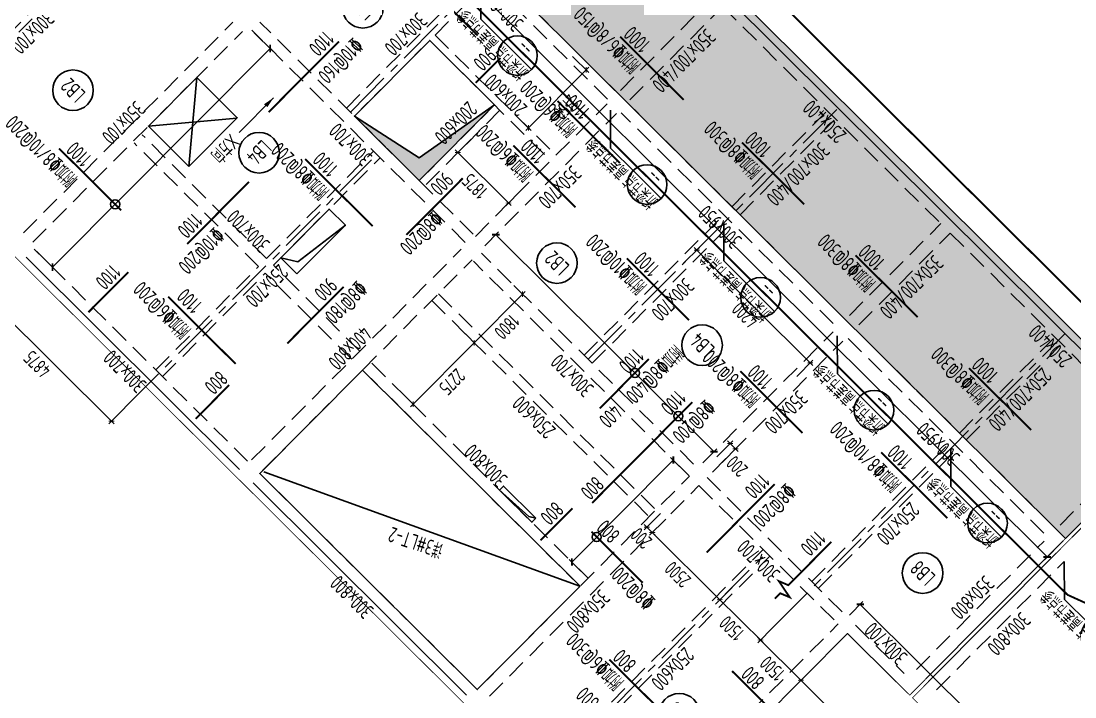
# Model space of a CAD drawing. Extents: x 517450926 to 520131079, y 3499134486 to 3500888201.
# Drawn here: x 518653991 to 518681649, y 3500120535 to 3500138274 of the extents above; entities that cross this region are included whole.
import ezdxf
from ezdxf.enums import TextEntityAlignment as Align

# ---------------------------------------------------------------- set-up
doc = ezdxf.new("R2010")
doc.units = 0
doc.header["$LTSCALE"] = 1000
doc.header["$MEASUREMENT"] = 0
doc.linetypes.add('CENTER', pattern=[2, 1.25, -0.25, 0.25, -0.25])
doc.linetypes.add('DASHED', pattern=[0.75, 0.5, -0.25])
doc.layers.get('0').update_dxf_attribs({"linetype": 'CONTINUOUS'})
doc.layers.get('Defpoints').update_dxf_attribs({"color": 2, "linetype": 'CONTINUOUS'})
for name, color, linetype in [('S_AXIS', 8, 'CENTER'), ('S_AXIS_DIMS', 3, 'CONTINUOUS'), ('S_BEAM', 4, 'DASHED'), ('S_BEAM_SECD_TEXT_HORZ', 9, 'CONTINUOUS'), ('S_BEAM_TEXT_HORZ', 7, 'CONTINUOUS'), ('S_BEAM_TEXT_VERT', 41, 'CONTINUOUS'), ('S_FLOR_TEXT', 51, 'CONTINUOUS'), ('S_HOLE', 201, 'CONTINUOUS'), ('S_HOLE_HACH', 253, 'CONTINUOUS'), ('S_INDX', 11, 'CONTINUOUS'), ('S_PLAN_HACH', 254, 'CONTINUOUS'), ('S_PLAN_REIN', 1, 'CONTINUOUS'), ('S_PLAN_THIK', 6, 'CONTINUOUS'), ('S_STAR', 243, 'CONTINUOUS')]:
    doc.layers.add(name, color=color, linetype=linetype)
doc.styles.add('TH-STYLE1', font='Tssdeng.shx', dxfattribs={"width": 0.7, "bigfont": 'Tssdchn.shx'})
doc.styles.add('TH-STYLE3', font='tssdeng.shx', dxfattribs={"width": 0.7, "bigfont": 'tssdchn.shx'})
doc.styles.add('样式 1', font='Tssdeng.shx', dxfattribs={"width": 0.7, "bigfont": 'Tssdchn.shx'})
doc.dimstyles.new('TSSD_100_100', dxfattribs={"dimtxt": 375, "dimasz": 100, "dimexe": 100, "dimexo": 0, "dimgap": 125, "dimtad": 1, "dimdec": 1, "dimdsep": 46, "dimtxsty": 'TH-STYLE3', "dimblk": 'ARCHTICK', "dimcen": -100, "dimdle": 100, "dimclrt": 7, "dimadec": 0, "dimazin": 0, "dimtfac": 1, "dimtdec": 1, "dimtix": 1, "dimtmove": 2, "dimatfit": 3, "dimldrblk": 'ARCHTICK', "dimfxl": 500, "dimfxlon": 1, "dimtolj": 1, "dimtzin": 0, "dimarcsym": 0})
doc.dimstyles.new('TSSD_100_100$0', dxfattribs={"dimtxt": 300, "dimasz": 100, "dimexe": 100, "dimexo": 250, "dimgap": 100, "dimtad": 1, "dimdec": 0, "dimzin": 0, "dimdsep": 46, "dimtxsty": 'TH-STYLE3', "dimblk": '_tsdbk', "dimcen": 0, "dimdle": 100, "dimclrt": 7, "dimadec": 1, "dimazin": 0, "dimtfac": 1, "dimtdec": 0, "dimtix": 1, "dimtmove": 2, "dimatfit": 3, "dimldrblk": '_tsdbk', "dimfxl": 1, "dimtolj": 1, "dimtzin": 0, "dimarcsym": 0})

# ---------------------------------------------------------------- blocks, each defined once
blk = doc.blocks.new('_ArchTick')
at = {"color": 0, "const_width": 0.25}
blk.add_lwpolyline([(-0.53, -0.53), (0.53, 0.53)], dxfattribs=at)
blk = doc.blocks.new('*D87')
at = {"layer": 'Defpoints', "color": 0, "linetype": 'ByBlock', "transparency": 16777216}
for p in [(518674960, 3500121476), (518674458, 3500120971), (518676874, 3500119572)]:
    blk.add_point(p, dxfattribs=at)
at = {"layer": 'S_AXIS_DIMS', "color": 0, "linetype": 'ByBlock', "lineweight": -2, "transparency": 16777216}
for p, q in [((518674811, 3500121326), (518674387, 3500120900)), ((518676443, 3500118997), (518674387, 3500121042)), ((518676725, 3500119422), (518676302, 3500118997))]:
    blk.add_line(p, q, dxfattribs=at)
at = {"layer": 'S_AXIS_DIMS', "color": 0, "linetype": 'ByBlock', "lineweight": -2, "transparency": 16777216, "xscale": 100, "yscale": 100, "zscale": 100}
for p, rotation in [((518674458, 3500120971), 135.1572922653654), ((518676372, 3500119067), 315.1572922653655)]:
    blk.add_blockref('_ArchTick', p, dxfattribs=dict(at, rotation=rotation))
at = {"layer": 'S_AXIS_DIMS', "color": 7, "linetype": 'ByBlock', "transparency": 16777216, "insert": (518675195, 3500119798), "char_height": 375, "attachment_point": 5, "rotation": 135.1573, "style": 'TH-STYLE3'}
blk.add_mtext('\\A1;2700', dxfattribs=at)
blk = doc.blocks.new('*D93')
at = {"layer": 'Defpoints', "color": 0, "linetype": 'ByBlock', "transparency": 16777216}
for p in [(518672842, 3500123601), (518672331, 3500123087), (518673906, 3500122543)]:
    blk.add_point(p, dxfattribs=at)
at = {"layer": 'S_AXIS_DIMS', "color": 0, "linetype": 'ByBlock', "lineweight": -2, "transparency": 16777216}
for p, q in [((518672683, 3500123441), (518672260, 3500123016)), ((518673465, 3500121959), (518672260, 3500123157)), ((518673747, 3500122384), (518673324, 3500121958))]:
    blk.add_line(p, q, dxfattribs=at)
at = {"layer": 'S_AXIS_DIMS', "color": 0, "linetype": 'ByBlock', "lineweight": -2, "transparency": 16777216, "xscale": 100, "yscale": 100, "zscale": 100}
for p, rotation in [((518672331, 3500123087), 135.1572922653654), ((518673394, 3500122029), 315.1572922653655)]:
    blk.add_blockref('_ArchTick', p, dxfattribs=dict(at, rotation=rotation))
at = {"layer": 'S_AXIS_DIMS', "color": 7, "linetype": 'ByBlock', "transparency": 16777216, "insert": (518672642, 3500122336), "char_height": 375, "attachment_point": 5, "rotation": 135.1573, "style": 'TH-STYLE3'}
blk.add_mtext('\\A1;1500', dxfattribs=at)
blk = doc.blocks.new('*D94')
at = {"layer": 'Defpoints', "color": 0, "linetype": 'ByBlock', "transparency": 16777216}
for p in [(518671070, 3500125364), (518670558, 3500124850), (518672842, 3500123601)]:
    blk.add_point(p, dxfattribs=at)
at = {"layer": 'S_AXIS_DIMS', "color": 0, "linetype": 'ByBlock', "lineweight": -2, "transparency": 16777216}
for p, q in [((518670911, 3500125204), (518670488, 3500124779)), ((518672402, 3500123016), (518670487, 3500124920)), ((518672683, 3500123441), (518672260, 3500123016))]:
    blk.add_line(p, q, dxfattribs=at)
at = {"layer": 'S_AXIS_DIMS', "color": 0, "linetype": 'ByBlock', "lineweight": -2, "transparency": 16777216, "xscale": 100, "yscale": 100, "zscale": 100}
for p, rotation in [((518670558, 3500124850), 135.1572922653654), ((518672331, 3500123087), 315.1572922653655)]:
    blk.add_blockref('_ArchTick', p, dxfattribs=dict(at, rotation=rotation))
at = {"layer": 'S_AXIS_DIMS', "color": 7, "linetype": 'ByBlock', "transparency": 16777216, "insert": (518671224, 3500123747), "char_height": 375, "attachment_point": 5, "rotation": 135.1573, "style": 'TH-STYLE3'}
blk.add_mtext('\\A1;2500', dxfattribs=at)
blk = doc.blocks.new('*D95')
at = {"layer": 'Defpoints', "color": 0, "linetype": 'ByBlock', "transparency": 16777216}
for p in [(518671724, 3500132262), (518671281, 3500131816), (518674259, 3500128854)]:
    blk.add_point(p, dxfattribs=at)
at = {"layer": 'S_AXIS_DIMS', "color": 0, "linetype": 'ByBlock', "lineweight": -2, "transparency": 16777216}
for p, q in [((518671372, 3500131907), (518671795, 3500132333)), ((518674773, 3500129230), (518671653, 3500132332)), ((518674350, 3500128946), (518674773, 3500129371))]:
    blk.add_line(p, q, dxfattribs=at)
at = {"layer": 'S_AXIS_DIMS', "color": 0, "linetype": 'ByBlock', "lineweight": -2, "transparency": 16777216, "xscale": 100, "yscale": 100, "zscale": 100}
for p, rotation in [((518671724, 3500132262), 135.1572922653654), ((518674702, 3500129300), 315.1572922653655)]:
    blk.add_blockref('_ArchTick', p, dxfattribs=dict(at, rotation=rotation))
at = {"layer": 'S_AXIS_DIMS', "color": 7, "linetype": 'ByBlock', "transparency": 16777216, "insert": (518672993, 3500130559), "char_height": 375, "attachment_point": 5, "rotation": 135.1573, "style": 'TH-STYLE3'}
blk.add_mtext('\\A1;4200', dxfattribs=at)
blk = doc.blocks.new('*D102')
at = {"layer": 'Defpoints', "color": 0, "linetype": 'ByBlock', "transparency": 16777216}
for p in [(518671641, 3500126222), (518671783, 3500126081), (518670558, 3500124850)]:
    blk.add_point(p, dxfattribs=at)
at = {"layer": 'S_AXIS_DIMS', "color": 0, "linetype": 'ByBlock', "lineweight": -2, "transparency": 16777216}
for p, q in [((518670769, 3500125345), (518670346, 3500124920)), ((518670416, 3500124991), (518670345, 3500125061)), ((518670911, 3500125204), (518670488, 3500124779)), ((518670416, 3500124991), (518670558, 3500124850)), ((518670558, 3500124850), (518670629, 3500124779))]:
    blk.add_line(p, q, dxfattribs=at)
at = {"layer": 'S_AXIS_DIMS', "color": 0, "linetype": 'ByBlock', "lineweight": -2, "transparency": 16777216, "xscale": 100, "yscale": 100, "zscale": 100}
for p, rotation in [((518670416, 3500124991), 315.1572922653655), ((518670558, 3500124850), 135.1572922653654)]:
    blk.add_blockref('_ArchTick', p, dxfattribs=dict(at, rotation=rotation))
at = {"layer": 'S_AXIS_DIMS', "color": 7, "linetype": 'ByBlock', "transparency": 16777216, "insert": (518670267, 3500124699), "char_height": 375, "attachment_point": 5, "rotation": 135.1573, "style": 'TH-STYLE3'}
blk.add_mtext('\\A1;200', dxfattribs=at)
blk = doc.blocks.new('*D103')
at = {"layer": 'Defpoints', "color": 0, "linetype": 'ByBlock', "transparency": 16777216}
for p in [(518672601, 3500127187), (518671994, 3500126577), (518672136, 3500126436)]:
    blk.add_point(p, dxfattribs=at)
at = {"layer": 'S_AXIS_DIMS', "color": 0, "linetype": 'ByBlock', "lineweight": -2, "transparency": 16777216}
for p, q in [((518672248, 3500126833), (518672672, 3500127258)), ((518672601, 3500127187), (518672530, 3500127258)), ((518672390, 3500126692), (518672813, 3500127117)), ((518672743, 3500127046), (518672601, 3500127187)), ((518672743, 3500127046), (518672814, 3500126976))]:
    blk.add_line(p, q, dxfattribs=at)
at = {"layer": 'S_AXIS_DIMS', "color": 0, "linetype": 'ByBlock', "lineweight": -2, "transparency": 16777216, "xscale": 100, "yscale": 100, "zscale": 100}
for p, rotation in [((518672601, 3500127187), 315.1572922653655), ((518672743, 3500127046), 135.1572922653654)]:
    blk.add_blockref('_ArchTick', p, dxfattribs=dict(at, rotation=rotation))
at = {"layer": 'S_AXIS_DIMS', "color": 7, "linetype": 'ByBlock', "transparency": 16777216, "insert": (518672780, 3500126586), "char_height": 375, "attachment_point": 5, "rotation": 135.1573, "style": 'TH-STYLE3'}
blk.add_mtext('\\A1;200', dxfattribs=at)
blk = doc.blocks.new('*D104')
at = {"layer": 'Defpoints', "color": 0, "linetype": 'ByBlock', "transparency": 16777216}
for p in [(518673896, 3500122534), (518673394, 3500122029), (518674960, 3500121476)]:
    blk.add_point(p, dxfattribs=at)
at = {"layer": 'S_AXIS_DIMS', "color": 0, "linetype": 'ByBlock', "lineweight": -2, "transparency": 16777216}
for p, q in [((518673747, 3500122384), (518673324, 3500121958)), ((518674529, 3500120901), (518673323, 3500122100)), ((518674811, 3500121326), (518674387, 3500120900))]:
    blk.add_line(p, q, dxfattribs=at)
at = {"layer": 'S_AXIS_DIMS', "color": 0, "linetype": 'ByBlock', "lineweight": -2, "transparency": 16777216, "xscale": 100, "yscale": 100, "zscale": 100}
for p, rotation in [((518673394, 3500122029), 135.1572922653654), ((518674458, 3500120971), 315.1572922653655)]:
    blk.add_blockref('_ArchTick', p, dxfattribs=dict(at, rotation=rotation))
at = {"layer": 'S_AXIS_DIMS', "color": 7, "linetype": 'ByBlock', "transparency": 16777216, "insert": (518673706, 3500121279), "char_height": 375, "attachment_point": 5, "rotation": 135.1573, "style": 'TH-STYLE3'}
blk.add_mtext('\\A1;1500', dxfattribs=at)
blk = doc.blocks.new('*D134')
at = {"layer": 'Defpoints', "color": 0, "linetype": 'ByBlock', "transparency": 16777216}
for p in [(518666923, 3500131337), (518667154, 3500131108), (518665654, 3500130061)]:
    blk.add_point(p, dxfattribs=at)
at = {"layer": 'S_AXIS_DIMS', "color": 0, "linetype": 'ByBlock', "lineweight": -2, "transparency": 16777216}
for p, q in [((518665815, 3500129760), (518667225, 3500131178)), ((518666923, 3500131337), (518667225, 3500131037)), ((518665654, 3500130061), (518665956, 3500129761))]:
    blk.add_line(p, q, dxfattribs=at)
at = {"layer": 'S_AXIS_DIMS', "color": 0, "linetype": 'ByBlock', "lineweight": -2, "transparency": 16777216, "xscale": 100, "yscale": 100, "zscale": 100}
for p, rotation in [((518667154, 3500131108), 45.15729226536542), ((518665885, 3500129831), 225.1572922653654)]:
    blk.add_blockref('_ArchTick', p, dxfattribs=dict(at, rotation=rotation))
at = {"layer": 'S_AXIS_DIMS', "color": 7, "linetype": 'ByBlock', "transparency": 16777216, "insert": (518666741, 3500130249), "char_height": 375, "attachment_point": 5, "rotation": 225.1573, "style": 'TH-STYLE3'}
blk.add_mtext('\\A1;1800', dxfattribs=at)
blk = doc.blocks.new('*D138')
at = {"layer": 'Defpoints', "color": 0, "linetype": 'ByBlock', "transparency": 16777216}
for p in [(518653616, 3500131922), (518652907, 3500131210), (518657073, 3500128485)]:
    blk.add_point(p, dxfattribs=at)
at = {"layer": 'S_AXIS_DIMS', "color": 0, "linetype": 'ByBlock', "lineweight": -2, "transparency": 16777216}
for p, q in [((518653260, 3500131564), (518652837, 3500131139)), ((518656435, 3500127701), (518652836, 3500131280)), ((518656716, 3500128126), (518656293, 3500127701))]:
    blk.add_line(p, q, dxfattribs=at)
at = {"layer": 'S_AXIS_DIMS', "color": 0, "linetype": 'ByBlock', "lineweight": -2, "transparency": 16777216, "xscale": 100, "yscale": 100, "zscale": 100}
for p, rotation in [((518652907, 3500131210), 135.1572922653654), ((518656364, 3500127772), 315.1572922653655)]:
    blk.add_blockref('_ArchTick', p, dxfattribs=dict(at, rotation=rotation))
at = {"layer": 'S_AXIS_DIMS', "color": 7, "linetype": 'ByBlock', "transparency": 16777216, "insert": (518654415, 3500129269), "char_height": 375, "attachment_point": 5, "rotation": 135.1573, "style": 'TH-STYLE3'}
blk.add_mtext('\\A1;4875', dxfattribs=at)
blk = doc.blocks.new('*D140')
at = {"layer": 'Defpoints', "color": 0, "linetype": 'ByBlock', "transparency": 16777216}
for p in [(518665966, 3500135335), (518667296, 3500134013), (518666785, 3500133499)]:
    blk.add_point(p, dxfattribs=at)
at = {"layer": 'S_AXIS_DIMS', "color": 0, "linetype": 'ByBlock', "lineweight": -2, "transparency": 16777216}
for p, q in [((518665808, 3500135176), (518665385, 3500134751)), ((518665384, 3500134892), (518666856, 3500133429)), ((518667137, 3500133854), (518666714, 3500133428))]:
    blk.add_line(p, q, dxfattribs=at)
at = {"layer": 'S_AXIS_DIMS', "color": 0, "linetype": 'ByBlock', "lineweight": -2, "transparency": 16777216, "xscale": 100, "yscale": 100, "zscale": 100}
for p, rotation in [((518665455, 3500134822), 135.1572922653654), ((518666785, 3500133499), 315.1572922653655)]:
    blk.add_blockref('_ArchTick', p, dxfattribs=dict(at, rotation=rotation))
at = {"layer": 'S_AXIS_DIMS', "color": 7, "linetype": 'ByBlock', "transparency": 16777216, "insert": (518665900, 3500133939), "char_height": 375, "attachment_point": 5, "rotation": 135.1573, "style": 'TH-STYLE3'}
blk.add_mtext('\\A1;1875', dxfattribs=at)
blk = doc.blocks.new('*D141')
at = {"layer": 'Defpoints', "color": 0, "linetype": 'ByBlock', "transparency": 16777216}
for p in [(518668432, 3500137383), (518666915, 3500135858), (518667306, 3500135470)]:
    blk.add_point(p, dxfattribs=at)
at = {"layer": 'S_AXIS_DIMS', "color": 0, "linetype": 'ByBlock', "lineweight": -2, "transparency": 16777216}
for p, q in [((518668467, 3500137347), (518668893, 3500136924)), ((518668892, 3500137065), (518667235, 3500135399)), ((518666951, 3500135823), (518667377, 3500135400))]:
    blk.add_line(p, q, dxfattribs=at)
at = {"layer": 'S_AXIS_DIMS', "color": 0, "linetype": 'ByBlock', "lineweight": -2, "transparency": 16777216, "xscale": 100, "yscale": 100, "zscale": 100}
for p, rotation in [((518668822, 3500136994), 45.15729226536542), ((518667306, 3500135470), 225.1572922653654)]:
    blk.add_blockref('_ArchTick', p, dxfattribs=dict(at, rotation=rotation))
at = {"layer": 'S_AXIS_DIMS', "color": 7, "linetype": 'ByBlock', "transparency": 16777216, "insert": (518668285, 3500136012), "char_height": 375, "attachment_point": 5, "rotation": 225.1573, "style": 'TH-STYLE3'}
blk.add_mtext('\\A1;2150', dxfattribs=at)
blk = doc.blocks.new('*D266')
at = {"layer": 'Defpoints', "color": 0, "transparency": 16777216}
for p in [(518669878, 3500184742), (518695991, 3500158014), (518696924, 3500157601, 0), (518691015, 3500152120, 0), (518751217, 3500103849)]:
    blk.add_point(p, dxfattribs=at)
at = {"layer": 'S_AXIS_DIMS', "color": 0, "lineweight": -2, "transparency": 16777216}
blk.add_arc((518697051, 3500157718), 1100, 135.1573, 222.8453, dxfattribs=at)
at = {"layer": 'S_AXIS_DIMS', "color": 0, "lineweight": -2, "transparency": 16777216, "xscale": 100, "yscale": 100, "zscale": 100}
for p, rotation in [((518696271, 3500158494), 45.15729226417032), ((518696244, 3500156970), 312.8453472668461)]:
    blk.add_blockref('_ArchTick', p, dxfattribs=dict(at, rotation=rotation))
at = {"layer": 'S_AXIS_DIMS', "color": 7, "transparency": 16777216, "insert": (518695638, 3500157743), "char_height": 375, "attachment_point": 5, "rotation": 89.0013, "style": 'TH-STYLE3'}
blk.add_mtext('\\A1;88°', dxfattribs=at)
blk = doc.blocks.new('*D401')
at = {"layer": 'Defpoints', "color": 0, "linetype": 'ByBlock', "transparency": 16777216}
for p in [(518665654, 3500130061), (518665885, 3500129831), (518664050, 3500128448)]:
    blk.add_point(p, dxfattribs=at)
at = {"layer": 'S_AXIS_DIMS', "color": 0, "linetype": 'ByBlock', "lineweight": -2, "transparency": 16777216}
for p, q in [((518665654, 3500130061), (518665956, 3500129761)), ((518664210, 3500128147), (518665956, 3500129902)), ((518664050, 3500128448), (518664352, 3500128148))]:
    blk.add_line(p, q, dxfattribs=at)
at = {"layer": 'S_AXIS_DIMS', "color": 0, "linetype": 'ByBlock', "lineweight": -2, "transparency": 16777216, "xscale": 100, "yscale": 100, "zscale": 100}
for p, rotation in [((518665885, 3500129831), 45.15729226536542), ((518664281, 3500128218), 225.1572922653654)]:
    blk.add_blockref('_ArchTick', p, dxfattribs=dict(at, rotation=rotation))
at = {"layer": 'S_AXIS_DIMS', "color": 7, "linetype": 'ByBlock', "transparency": 16777216, "insert": (518665305, 3500128804), "char_height": 375, "attachment_point": 5, "rotation": 225.1573, "style": 'TH-STYLE3'}
blk.add_mtext('\\A1;2275', dxfattribs=at)
blk = doc.blocks.new('*D498')
at = {"layer": 'Defpoints', "color": 0, "transparency": 16777216}
for p in [(518662479, 3500180254), (518666733, 3500175600), (518666797, 3500174850), (518662721, 3500168730), (518746350, 3500096842)]:
    blk.add_point(p, dxfattribs=at)
at = {"layer": 'S_AXIS_DIMS', "color": 0, "lineweight": -2, "transparency": 16777216}
blk.add_arc((518666889, 3500175868), 1022, 239.7176, 315.1573, dxfattribs=at)
at = {"layer": 'S_AXIS_DIMS', "color": 0, "lineweight": -2, "transparency": 16777216, "xscale": 100, "yscale": 100, "zscale": 100}
for p, rotation in [((518667613, 3500175147), 45.15729226334187), ((518666374, 3500174986), 149.7175679383983)]:
    blk.add_blockref('_ArchTick', p, dxfattribs=dict(at, rotation=rotation))
at = {"layer": 'S_AXIS_DIMS', "color": 7, "transparency": 16777216, "insert": (518667062, 3500174545), "char_height": 375, "attachment_point": 5, "rotation": 187.4374, "style": 'TH-STYLE3'}
blk.add_mtext('\\A1;75°', dxfattribs=at)
blk = doc.blocks.new('*D499')
at = {"layer": 'Defpoints', "color": 0, "transparency": 16777216}
for p in [(518668402, 3500186210), (518670997, 3500183206), (518671114, 3500182976), (518667305, 3500175877), (518752273, 3500102798)]:
    blk.add_point(p, dxfattribs=at)
at = {"layer": 'S_AXIS_DIMS', "color": 0, "lineweight": -2, "transparency": 16777216}
blk.add_arc((518671139, 3500183488), 512, 243.2611, 315.1573, dxfattribs=at)
at = {"layer": 'S_AXIS_DIMS', "color": 0, "lineweight": -2, "transparency": 16777216, "xscale": 100, "yscale": 100, "zscale": 100}
for p, rotation in [((518670908, 3500183030), 153.2610552557729), ((518671502, 3500183127), 45.15729226431507)]:
    blk.add_blockref('_ArchTick', p, dxfattribs=dict(at, rotation=rotation))
at = {"layer": 'S_AXIS_DIMS', "color": 7, "transparency": 16777216, "insert": (518671271, 3500182674), "char_height": 375, "attachment_point": 5, "rotation": 189.2092, "style": 'TH-STYLE3'}
blk.add_mtext('\\A1;72°', dxfattribs=at)
blk = doc.blocks.new('B-Num')
blk.add_circle((29, 399), 400)
at = {"style": 'TH-STYLE1', "width": 0.7, "flags": 8}
blk.add_attdef('LBN', text='', height=250, dxfattribs=at).set_placement((29, 278), align=Align.CENTER)
blk = doc.blocks.new('20200822.1758407')
at = {"layer": 'S_FLOR_TEXT'}
blk.add_line((-518314463, -3500149543), (-518314463, -3500150832), dxfattribs=at)
blk.add_lwpolyline([(-518314463, -3500150832, 0, 116, 0), (-518314463, -3500150536, 116, 116, 0)], format="xyseb", dxfattribs=at)
at = {"layer": 'S_FLOR_TEXT', "style": 'TH-STYLE3', "width": 0.7}
blk.add_text('X方向', height=400, rotation=90, dxfattribs=at).set_placement((-518314307, -3500149370))
blk = doc.blocks.new('_tsdbk')
blk.add_line((-1, 0), (0, 0))
at = {"const_width": 0.5}
blk.add_lwpolyline([(-0.7, -0.7), (0.7, 0.7)], dxfattribs=at)
blk = doc.blocks.new('*D501')
at = {"layer": 'Defpoints', "color": 0, "transparency": 16777216}
for p in [(518671109, 3500126752), (518671701, 3500126163), (518669039, 3500123486)]:
    blk.add_point(p, dxfattribs=at)
at = {"layer": 'S_FLOR_TEXT', "color": 0, "lineweight": -2, "transparency": 16777216}
for p, q in [((518668517, 3500124146), (518671038, 3500126681)), ((518671524, 3500126339), (518671038, 3500126822)), ((518668862, 3500123662), (518668376, 3500124146))]:
    blk.add_line(p, q, dxfattribs=at)
at = {"layer": 'S_FLOR_TEXT', "color": 0, "lineweight": -2, "transparency": 16777216, "xscale": 100, "yscale": 100, "zscale": 100}
for p, rotation in [((518671109, 3500126752), 45.1572918877208), ((518668447, 3500124075), 225.1572918877208)]:
    blk.add_blockref('_tsdbk', p, dxfattribs=dict(at, rotation=rotation))
blk = doc.blocks.new('*D503')
at = {"layer": 'Defpoints', "color": 0, "transparency": 16777216}
for p in [(518665996, 3500132210), (518672177, 3500126973), (518671721, 3500126516)]:
    blk.add_point(p, dxfattribs=at)
at = {"layer": 'S_FLOR_TEXT', "color": 0, "lineweight": -2, "transparency": 16777216}
for p, q in [((518666172, 3500132387), (518666522, 3500132738)), ((518666522, 3500132597), (518672106, 3500127044)), ((518671898, 3500126693), (518672247, 3500127044))]:
    blk.add_line(p, q, dxfattribs=at)
at = {"layer": 'S_FLOR_TEXT', "color": 0, "lineweight": -2, "transparency": 16777216, "xscale": 100, "yscale": 100, "zscale": 100}
for p, rotation in [((518666451, 3500132668), 135.15729226816), ((518672177, 3500126973), 315.15729226816)]:
    blk.add_blockref('_tsdbk', p, dxfattribs=dict(at, rotation=rotation))
blk = doc.blocks.new('*D504')
at = {"layer": 'Defpoints', "color": 0, "transparency": 16777216}
for p in [(518659936, 3500138146), (518660528, 3500137556), (518654224, 3500132402)]:
    blk.add_point(p, dxfattribs=at)
at = {"layer": 'S_FLOR_TEXT', "color": 0, "lineweight": -2, "transparency": 16777216}
for p, q in [((518660113, 3500137969), (518660599, 3500137486)), ((518654887, 3500131884), (518660458, 3500137486)), ((518654401, 3500132226), (518654887, 3500131743))]:
    blk.add_line(p, q, dxfattribs=at)
at = {"layer": 'S_FLOR_TEXT', "color": 0, "lineweight": -2, "transparency": 16777216, "xscale": 100, "yscale": 100, "zscale": 100}
for p, rotation in [((518660528, 3500137556), 45.15729251484525), ((518654816, 3500131813), 225.1572925148453)]:
    blk.add_blockref('_tsdbk', p, dxfattribs=dict(at, rotation=rotation))
blk = doc.blocks.new('*D515')
at = {"layer": 'Defpoints', "color": 0, "transparency": 16777216}
for p in [(518675561, 3500122506), (518701967, 3500097155), (518701512, 3500096697)]:
    blk.add_point(p, dxfattribs=at)
at = {"layer": 'S_FLOR_TEXT', "color": 0, "lineweight": -2, "transparency": 16777216}
for p, q in [((518675737, 3500122683), (518676087, 3500123035)), ((518676087, 3500122893), (518701896, 3500097225)), ((518701688, 3500096874), (518702038, 3500097226))]:
    blk.add_line(p, q, dxfattribs=at)
at = {"layer": 'S_FLOR_TEXT', "color": 0, "lineweight": -2, "transparency": 16777216, "xscale": 100, "yscale": 100, "zscale": 100}
for p, rotation in [((518676016, 3500122964), 135.157292301789), ((518701967, 3500097155), 315.157292301789)]:
    blk.add_blockref('_tsdbk', p, dxfattribs=dict(at, rotation=rotation))
blk = doc.blocks.new('*D517')
at = {"layer": 'Defpoints', "color": 0, "transparency": 16777216}
for p in [(518631086, 3500174962), (518681516, 3500124807), (518680920, 3500124208)]:
    blk.add_point(p, dxfattribs=at)
at = {"layer": 'S_FLOR_TEXT', "color": 0, "lineweight": -2, "transparency": 16777216}
for p, q in [((518630909, 3500174784), (518630419, 3500174291)), ((518630560, 3500174292), (518680849, 3500124278)), ((518681340, 3500124630), (518680850, 3500124137))]:
    blk.add_line(p, q, dxfattribs=at)
at = {"layer": 'S_FLOR_TEXT', "color": 0, "lineweight": -2, "transparency": 16777216, "xscale": 100, "yscale": 100, "zscale": 100}
for p, rotation in [((518630489, 3500174362), 135.1572879791179), ((518680920, 3500124208), 315.1572879791179)]:
    blk.add_blockref('_tsdbk', p, dxfattribs=dict(at, rotation=rotation))
blk = doc.blocks.new('A$C0E3F70FF')
at = {"layer": 'S_INDX'}
for points in [[(-1543, 707), (-2583, 707)], [(0, 0), (-707, 707), (-1607, 707)]]:
    blk.add_lwpolyline(points, dxfattribs=at)
blk.add_circle((-2063, 707), 520, dxfattribs=at)
at = {"layer": 'S_INDX', "style": 'TH-STYLE3'}
for s, width, p in [('折梁节点', 0.5, (-2063, 967)), ('--', 0.65, (-2063, 447))]:
    blk.add_text(s, height=390, dxfattribs=dict(at, width=width)).set_placement(p, align=Align.MIDDLE_CENTER)
at = {"layer": 'S_INDX', "style": 'TH-STYLE3', "width": 0.5}
blk.add_text('高差节点参', height=390, dxfattribs=at).set_placement((-1478, 772))

msp = doc.modelspace()

# ---------------------------------------------------------------- hatches: boundary and pattern name
at = {"layer": 'S_HOLE_HACH'}
h = msp.add_hatch(color=256, dxfattribs=at)
h.dxf.hatch_style = 1
h.paths.add_polyline_path([(518666416.8173, 3500136072.0934), (518664442.3635, 3500134086.769), (518662740.6539, 3500135779.1608), (518664440.7164, 3500134686.767)])
at = {"layer": 'S_PLAN_HACH', "transparency": 33554559}
h = msp.add_hatch(dxfattribs=at)
h.set_pattern_fill('ANGLE', color=256, scale=2000)
h.set_pattern_definition([(135.1573, (518630193.4, 3500156019.2), (-387.8396, -389.975), [400, -150]), (225.1573, (518630193.4, 3500156019.2), (389.975, -387.8396), [400, -150])])
h.paths.add_polyline_path([(518681403.4221, 3500124693.4206), (518684224.0737, 3500127529.6019), (518633793.2259, 3500177684.3146), (518630972.5743, 3500174848.1334)])

# ---------------------------------------------------------------- linework, layer by layer
at = {"layer": 'S_AXIS'}
for p, q in [((518650281.859, 3500134525.7606), (518663520.7271, 3500147837.5175)), ((518662634.2972, 3500135884.9352), (518669051.2811, 3500142337.2462)), ((518668874.6757, 3500129396.6565), (518675432.6909, 3500135990.7779)), ((518656715.4992, 3500128127.348), (518663185.7547, 3500134631.3236)), ((518673746.9607, 3500122383.6309), (518681388.669, 3500130067.4119)), ((518667984.75, 3500118716.8634), (518673555.5369, 3500124318.3213))]:
    msp.add_line(p, q, dxfattribs=at)
at = {"layer": 'S_BEAM', "linetype": 'Continuous'}
for p, q in [((518642887.5085, 3500168357.7585), (518684083.0412, 3500127387.7928)), ((518659725.5368, 3500126507.749), (518654124.0788, 3500132078.5361)), ((518681580.1011, 3500124729.2612), (518688455.4395, 3500131642.4529)), ((518681509.1965, 3500124799.7774), (518684083.0412, 3500127387.7928)), ((518665681.5174, 3500120584.3804), (518660080.0595, 3500126155.1675)), ((518677736.5749, 3500121006.385), (518681086.0988, 3500124374.3503)), ((518677807.4794, 3500120935.8687), (518681157.0033, 3500124303.834)), ((518670182.4021, 3500116672.2791), (518675682.6729, 3500122202.8325)), ((518675682.6754, 3500122202.83), (518676958.9545, 3500120933.5393))]:
    msp.add_line(p, q, dxfattribs=at)
at = {"layer": 'S_BEAM'}
for p, q in [((518669597.8226, 3500136434.3783), (518663996.3596, 3500142005.1704)), ((518669386.2738, 3500136221.6647), (518663784.8108, 3500141792.4568)), ((518651286.7309, 3500135323.4483), (518656998.5524, 3500141066.7172)), ((518662527.9404, 3500135990.7096), (518666053.7558, 3500139535.9355)), ((518662740.654, 3500135779.1607), (518666266.4693, 3500139324.3866)), ((518669721.5154, 3500136452.3937), (518672154.3294, 3500138898.6019)), ((518669969.6813, 3500136205.5867), (518672402.4952, 3500138651.7949)), ((518672402.4952, 3500138651.7949), (518678110.305, 3500132975.2384)), ((518654051.6214, 3500132714.7356), (518659551.8921, 3500138245.289)), ((518665648.9102, 3500132463.7246), (518660047.4473, 3500138034.5166)), ((518665860.4591, 3500132676.4382), (518660258.9961, 3500138247.2302)), ((518654299.7872, 3500132467.9286), (518659800.0579, 3500137998.482)), ((518664715.1109, 3500137764.4868), (518667888.087, 3500134608.8754)), ((518664856.1481, 3500137906.3005), (518668029.1241, 3500134750.689)), ((518665913.6327, 3500132623.5561), (518669368.9341, 3500136097.8712)), ((518675518.346, 3500130546.2729), (518669952.3453, 3500136081.7969)), ((518666416.8197, 3500136072.0958), (518664442.3635, 3500134086.769)), ((518666558.6288, 3500135931.0632), (518664584.1726, 3500133945.7364)), ((518666161.7983, 3500132376.7487), (518669617.0997, 3500135851.0639)), ((518675306.7971, 3500130333.5593), (518669740.7964, 3500135869.0833)), ((518672646.7145, 3500133402.1807), (518675150.0433, 3500135919.2911)), ((518672859.4281, 3500133190.6319), (518675362.7569, 3500135707.7422)), ((518660435.1409, 3500132042.831), (518657173.5305, 3500135286.5882)), ((518660223.592, 3500131830.1174), (518656961.9816, 3500135073.8746)), ((518660435.1409, 3500132042.831), (518663238.1566, 3500134861.278)), ((518660612.4021, 3500131866.5401), (518663415.418, 3500134684.9873)), ((518668768.3176, 3500129502.4323), (518672435.1655, 3500133189.4672)), ((518668981.0312, 3500129290.8834), (518672647.8791, 3500132977.9183)), ((518675730.4772, 3500130546.8552), (518678128.0312, 3500132957.6093)), ((518675978.6431, 3500130300.0482), (518678376.197, 3500132710.8022)), ((518678376.197, 3500132710.8022), (518683658.5846, 3500127457.3385)), ((518659937.0857, 3500126720.4626), (518654335.6277, 3500132291.2497)), ((518660043.0543, 3500126756.1089), (518665543.33, 3500132286.6575)), ((518660326.6773, 3500126474.0389), (518665826.948, 3500132004.5921)), ((518671428.401, 3500126433.8101), (518665862.4003, 3500131969.334)), ((518671639.9499, 3500126646.5237), (518666073.9492, 3500132182.0476)), ((518657526.3359, 3500129118.0123), (518660223.592, 3500131830.1174)), ((518657703.5972, 3500128941.7215), (518660400.8531, 3500131653.8265)), ((518662670.6767, 3500129396.4274), (518660400.8531, 3500131653.8265)), ((518662881.3428, 3500129610.019), (518660612.4021, 3500131866.5401)), ((518664945.4895, 3500131118.2807), (518670653.2974, 3500125441.7222)), ((518664769.1988, 3500130941.0193), (518670477.0066, 3500125264.4609)), ((518671887.3393, 3500126682.5583), (518675307.3795, 3500130121.428)), ((518681048.8994, 3500125046.0021), (518675872.8686, 3500130193.6914)), ((518672135.5051, 3500126435.7513), (518675555.5454, 3500129874.621)), ((518680837.3505, 3500124833.2885), (518675661.3198, 3500129980.9778)), ((518678620.4192, 3500127461.1851), (518681123.7476, 3500129978.2959)), ((518678797.6806, 3500127284.8944), (518681301.0089, 3500129802.0052)), ((518668872.7678, 3500123651.3895), (518663164.963, 3500129327.9512)), ((518668661.2189, 3500123438.6759), (518662953.4141, 3500129115.2376)), ((518674742.0231, 3500123561.4359), (518678408.8704, 3500127248.4715)), ((518681261.0307, 3500125046.5845), (518683658.5846, 3500127457.3385)), ((518674919.2845, 3500123385.1451), (518678586.1317, 3500127072.1808)), ((518665893.0663, 3500120797.094), (518660291.6083, 3500126367.8811)), ((518666034.4871, 3500120797.4822), (518671534.7578, 3500126328.0356)), ((518675539.7016, 3500122768.1251), (518671994.4725, 3500126293.9422)), ((518666282.6529, 3500120550.6751), (518671782.9237, 3500126081.2286)), ((518675328.1527, 3500122555.4115), (518671782.9237, 3500126081.2286)), ((518677488.409, 3500121253.192), (518680837.9329, 3500124621.1573)), ((518667896.1193, 3500118805.0088), (518673466.9063, 3500124406.4666)), ((518668073.3806, 3500118628.718), (518673644.1676, 3500124230.1759)), ((518678020.193, 3500120724.3198), (518681369.7169, 3500124092.2851)), ((518669934.2363, 3500116919.0861), (518675434.507, 3500122449.6396)), ((518675894.2243, 3500122415.5436), (518677170.5033, 3500121146.2529))]:
    msp.add_line(p, q, dxfattribs=at)
at = {"layer": 'S_FLOR_TEXT', "linetype": 'CENTER', "const_width": 50}
msp.add_lwpolyline([(518719178.9066, 3500090012.8829), (518723791.2876, 3500094650.6582), (518716339.6277, 3500102061.5165), (518715324.2661, 3500101040.5647), (518694227.9946, 3500122021.3232), (518697046.2229, 3500124855.0677), (518688384.1367, 3500133469.7244), (518683833.5762, 3500128894.11), (518633623.7106, 3500178829.0505), (518629601.0952, 3500174784.2879), (518681454.4519, 3500123214.8552), (518689438.008, 3500119590.9347), (518719178.9066, 3500090012.8829)], dxfattribs=at)
at = {"layer": 'S_FLOR_TEXT'}
for centre in [(518656460.2784, 3500133466.184), (518670101.683, 3500129036.887), (518671241.9844, 3500127902.8294), (518669099.7836, 3500124731.8884)]:
    msp.add_circle(centre, 120, dxfattribs=at)
at = {"layer": 'S_HOLE'}
for p, q in [((518658395.5557, 3500134459.079), (518658601.281, 3500136793.1049)), ((518659653.1317, 3500135723.5788), (518657331.9877, 3500135516.8233))]:
    msp.add_line(p, q, dxfattribs=at)
for points in [[(518664442.3635, 3500134086.769), (518662740.6962, 3500135779.1188), (518664715.1524, 3500137764.4456), (518666416.8197, 3500136072.0958)], [(518658395.5557, 3500134459.079), (518657331.9877, 3500135516.8233), (518658601.281, 3500136793.1049), (518659664.8489, 3500135735.3605)], [(518667503.7234, 3500125224.4806), (518666652.869, 3500126070.6761), (518666547.1012, 3500125964.326), (518667397.9556, 3500125118.1305)]]:
    msp.add_lwpolyline(points, close=True, dxfattribs=at)
for points in [[(518666416.8173, 3500136072.0934), (518664442.3635, 3500134086.769), (518662740.6539, 3500135779.1608), (518664440.7164, 3500134686.767), (518666416.8173, 3500136072.0934)], [(518667503.7234, 3500125224.4806), (518667314.3071, 3500125267.7082), (518666547.1012, 3500125964.326)]]:
    msp.add_lwpolyline(points, dxfattribs=at)
at = {"layer": 'S_HOLE', "linetype": 'ByBlock'}
msp.add_lwpolyline([(518661232.758, 3500131637.4119), (518660806.3149, 3500132061.5199), (518662075.6082, 3500133337.8015), (518662502.0512, 3500132913.6934)], close=True, dxfattribs=at)
msp.add_lwpolyline([(518662502.0512, 3500132913.6934), (518661255.7531, 3500131955.2236), (518660807.3575, 3500132060.483)], dxfattribs=at)
at = {"layer": 'S_PLAN_HACH', "transparency": 33554559}
msp.add_lwpolyline([(518681403.4221, 3500124693.4206), (518684224.0737, 3500127529.6019), (518633793.2259, 3500177684.3146), (518630972.5743, 3500174848.1334)], close=True, dxfattribs=at)
at = {"layer": 'S_PLAN_REIN', "const_width": 50}
for points in [[(518664627.0182, 3500139235.8343), (518665974.2054, 3500137896.0236)], [(518660489.1983, 3500135885.1386), (518662331.4367, 3500137737.5197)], [(518669713.73, 3500137862.6886), (518671379.9876, 3500136205.5546)], [(518665921.9559, 3500136650.9647), (518666571.5088, 3500137304.0937)], [(518668069.4061, 3500136173.8588), (518669700.2115, 3500134551.983)], [(518666909.9078, 3500135007.9767), (518668540.7132, 3500133386.1008)], [(518672912.5492, 3500135087.5912), (518674543.3546, 3500133465.7153)], [(518654986.9147, 3500134931.4803), (518656617.72, 3500133309.6044)], [(518661444.9019, 3500134654.4789), (518663217.5163, 3500132891.5704)], [(518664103.3716, 3500132660.618), (518665584.5666, 3500134149.9679)], [(518658350.8189, 3500132422.9705), (518659973.0465, 3500134054.1295)], [(518669887.9007, 3500132046.2899), (518671518.7061, 3500130424.4141)], [(518675890.537, 3500132125.9094), (518677521.3424, 3500130504.0335)], [(518655758.5304, 3500130630.8636), (518656806.2471, 3500131684.3487)], [(518660976.6142, 3500129811.5528), (518662457.8092, 3500131300.9027)], [(518657849.2217, 3500131039.0021), (518659621.8362, 3500129276.0937)], [(518669177.8158, 3500128107.9333), (518670466.9868, 3500129404.202)], [(518678868.5273, 3500129164.2252), (518680499.3327, 3500127542.3493)], [(518672865.8885, 3500129084.6082), (518674496.6938, 3500127462.7323)], [(518658571.4096, 3500127833.3863), (518659455.3431, 3500128722.1864)], [(518668978.3009, 3500125626.6834), (518671607.2882, 3500128270.1444)], [(518676564.9919, 3500126954.3656), (518678302.1541, 3500125226.7153)], [(518671986.0892, 3500124327.3543), (518673769.0939, 3500126120.1757)], [(518667626.7452, 3500124645.3169), (518668463.0096, 3500125486.1854)], [(518668958.6569, 3500124872.2423), (518670305.8441, 3500123532.4316)], [(518673774.3042, 3500123113.5089), (518673915.3368, 3500123255.3179), (518674163.1144, 3500123149.9317), (518673879.1081, 3500123573.4177), (518674126.8857, 3500123468.0315), (518674267.9183, 3500123609.8406), (518674364.926, 3500123707.3824), (518675255.1464, 3500124602.5041)], [(518669429.4071, 3500121516.6819), (518670776.5944, 3500120176.8712)], [(518672653.7956, 3500121210.9616), (518673686.324, 3500120184.0869)]]:
    msp.add_lwpolyline(points, dxfattribs=at)
at = {"layer": 'S_PLAN_THIK', "const_width": 20}
for points in [[(518642887.5085, 3500168357.7585), (518643135.6744, 3500168110.9515), (518643276.707, 3500168252.7606), (518684224.0737, 3500127529.6019), (518677313.4771, 3500120580.9578), (518675682.6589, 3500122202.8084), (518669759.3044, 3500116246.8519), (518638171.3357, 3500147661.8601), (518644094.7225, 3500153617.8226), (518622894.2494, 3500174702.212), (518629804.8461, 3500181650.8561), (518640298.7167, 3500171214.4449), (518640157.6842, 3500171072.6359)], [(518720246.0633, 3500097240.4637), (518722550.4606, 3500094948.6842), (518720360.9297, 3500092747.0985), (518720969.2906, 3500092142.0687), (518719897.443, 3500091064.3199), (518723153.379, 3500087826.2117), (518711306.642, 3500075914.2505), (518695920.3587, 3500091216.2859), (518701350.1113, 3500096675.9329), (518677384.3798, 3500120510.4397), (518683660.3317, 3500126820.9448)]]:
    msp.add_lwpolyline(points, dxfattribs=at)
at = {"layer": 'S_STAR'}
msp.add_line((518668655.4451, 3500123444.4181), (518660362.1246, 3500126438.7857), dxfattribs=at)
msp.add_lwpolyline([(518668661.2189, 3500123438.6759), (518662953.4091, 3500129115.2325), (518660256.161, 3500126403.1343), (518665963.9709, 3500120726.5777)], close=True, dxfattribs=at)

# ---------------------------------------------------------------- block references
at = {"layer": 'S_FLOR_TEXT'}
ref = msp.add_blockref('B-Num', (518663307.9853, 3500139027.9706), dxfattribs=dict(at, xscale=-1.333333333333333, yscale=1.333333333333333, zscale=1.333333333333333, rotation=135.157292271626))
ref.add_attrib('LBN', 'LB4', dxfattribs={"layer": '0', "height": 400, "rotation": 135.15728937, "style": 'TH-STYLE3', "width": 0.7, "flags": 8}).set_placement((518662960.4258, 3500138623.4378), align=Align.MIDDLE)
ref = msp.add_blockref('B-Num', (518655701.547, 3500136862.6811), dxfattribs=dict(at, xscale=-1.333333333333333, yscale=1.333333333333333, zscale=1.333333333333333, rotation=135.157292271626))
ref.add_attrib('LBN', 'LB2', dxfattribs={"layer": '0', "height": 400, "rotation": 135.15728937, "style": 'TH-STYLE3', "width": 0.7, "flags": 8}).set_placement((518655353.9875, 3500136458.1482), align=Align.MIDDLE)
at = {"layer": 'S_FLOR_TEXT', "rotation": 135.157292271626}
msp.add_blockref('20200822.1758407', (-2317024406.2203, 1383866865.4624), dxfattribs=at)
at = {"layer": 'S_FLOR_TEXT'}
ref = msp.add_blockref('B-Num', (518659832.7121, 3500135166.0917), dxfattribs=dict(at, xscale=-1.333333333333333, yscale=1.333333333333333, zscale=1.333333333333333, rotation=225.1572922959474))
ref.add_attrib('LBN', 'LB4', dxfattribs={"layer": '0', "height": 400, "rotation": 225.15729297, "style": 'TH-STYLE3', "width": 0.7, "flags": 8}).set_placement((518660237.2449, 3500134818.5322), align=Align.MIDDLE)
ref = msp.add_blockref('B-Num', (518668402.5748, 3500132326.7434), dxfattribs=dict(at, xscale=-1.333333333333333, yscale=1.333333333333333, zscale=1.333333333333333, rotation=135.157292271626))
ref.add_attrib('LBN', 'LB2', dxfattribs={"layer": '0', "height": 400, "rotation": 135.15728937, "style": 'TH-STYLE3', "width": 0.7, "flags": 8}).set_placement((518668055.0153, 3500131922.2105), align=Align.MIDDLE)
ref = msp.add_blockref('B-Num', (518672211.7107, 3500130172.9977), dxfattribs=dict(at, xscale=-1.333333333333333, yscale=1.333333333333333, zscale=1.333333333333333, rotation=135.157292271626))
ref.add_attrib('LBN', 'LB4', dxfattribs={"layer": '0', "height": 400, "rotation": 135.15728937, "style": 'TH-STYLE3', "width": 0.7, "flags": 8}).set_placement((518671864.1512, 3500129768.4649), align=Align.MIDDLE)
ref = msp.add_blockref('B-Num', (518678000.3504, 3500124191.3764), dxfattribs=dict(at, xscale=-1.333333333333333, yscale=1.333333333333333, zscale=1.333333333333333, rotation=135.157292271626))
ref.add_attrib('LBN', 'LB8', dxfattribs={"layer": '0', "height": 400, "rotation": 135.15728937, "style": 'TH-STYLE3', "width": 0.7, "flags": 8}).set_placement((518677652.7909, 3500123786.8435), align=Align.MIDDLE)
ref = msp.add_blockref('B-Num', (518671614.2465, 3500120495.6177), dxfattribs=dict(at, xscale=-1.333333333333333, yscale=1.333333333333333, zscale=1.333333333333333, rotation=135.157292271626))
ref.add_attrib('LBN', 'LB8', dxfattribs={"layer": '0', "height": 400, "rotation": 135.15728937, "style": 'TH-STYLE3', "width": 0.7, "flags": 8}).set_placement((518671266.687, 3500120091.0849), align=Align.MIDDLE)
at = {"layer": 'S_INDX', "rotation": 135.1572922454761}
for p in [(518666054.34, 3500139323.8063), (518669457.7562, 3500135939.0227), (518672435.7488, 3500132977.3357), (518675413.7363, 3500130015.6537), (518678391.7266, 3500127053.9694), (518681369.7169, 3500124092.2851)]:
    msp.add_blockref('A$C0E3F70FF', p, dxfattribs=at)

# ---------------------------------------------------------------- texts
at = {"layer": 'S_BEAM_SECD_TEXT_HORZ', "linetype": 'Continuous', "width": 0.7}
for s, rotation, style, p in [('300x700', 225.15729781, '样式 1', (518654154.854, 3500138112.4162)), ('300x700', 225.15729781, '样式 1', (518663947.6253, 3500138069.4035)), ('200x600', 135.15728815, 'TH-STYLE3', (518666847.0374, 3500136470.3584)), ('200x600', 225.15729297, 'TH-STYLE3', (518665264.137, 3500135735.9735)), ('250x400', 135.15728815, 'TH-STYLE3', (518675216.4915, 3500135773.3883)), ('300x700/400', 225.15729781, '样式 1', (518674240.9661, 3500134390.5343)), ('300x700', 135.15728815, 'TH-STYLE3', (518660092.8918, 3500132904.5648)), ('250x700', 225.15729781, '样式 1', (518660302.0798, 3500131461.0224)), ('300x700', 225.15729781, '样式 1', (518670952.8009, 3500131102.583)), ('250x400', 135.15728815, 'TH-STYLE3', (518681141.0195, 3500129881.3)), ('250x700/400', 225.15729781, '样式 1', (518680067.7025, 3500128479.0162)), ('250x600', 135.15728815, 'TH-STYLE3', (518667589.6251, 3500128017.5103)), ('300x800', 135.15728815, 'TH-STYLE3', (518666326.7613, 3500126747.6937)), ('250x700', 225.15729781, '样式 1', (518676868.8449, 3500125218.9325)), ('250x600', 225.15729781, '样式 1', (518670951.7474, 3500121407.4945))]:
    msp.add_text(s, height=400, rotation=rotation, dxfattribs=dict(at, style=style)).set_placement(p, align=Align.CENTER)
at = {"layer": 'S_BEAM_TEXT_HORZ', "linetype": 'Continuous', "style": 'TH-STYLE3', "width": 0.7}
for s, p in [('300x950', (518666742.3282, 3500138710.0911)), ('300x700', (518662777.6575, 3500135178.2136)), ('300x950', (518672471.0016, 3500133012.7852)), ('300x700', (518656854.2877, 3500129222.2342)), ('300x700', (518668592.6055, 3500129113.036)), ('300x950', (518678196.5413, 3500127318.5958)), ('300x700', (518673485.0181, 3500124247.4118)), ('300x800', (518662810.2683, 3500123298.8657)), ('300x700', (518676826.4164, 3500122076.5697))]:
    msp.add_text(s, height=400, rotation=135.15728815, dxfattribs=at).set_placement(p, align=Align.CENTER)
at = {"layer": 'S_BEAM_TEXT_VERT', "linetype": 'Continuous', "style": '样式 1', "width": 0.7}
for s, p in [('350x700/400', (518671245.2547, 3500137369.8427)), ('350x700', (518656537.8345, 3500135742.4843)), ('350x700', (518667988.0549, 3500134051.0956)), ('350x700/400', (518677218.9556, 3500131428.8505)), ('400x800', (518662483.5981, 3500129829.2762)), ('350x700', (518673926.3038, 3500128145.3617)), ('350x800', (518678816.482, 3500123281.9596)), ('350x800', (518668731.1054, 3500122917.6617)), ('300x800', (518679775.931, 3500122327.7698))]:
    msp.add_text(s, height=400, rotation=225.15729781, dxfattribs=at).set_placement(p, align=Align.CENTER)
at = {"layer": 'S_FLOR_TEXT', "style": 'TH-STYLE3', "width": 0.7}
for s, rotation, p in [('附加%%1326/8@150', 135.15728815, (518670286.7458, 3500137144.1747)), ('1000', 135.15728815, (518670536.2514, 3500137689.3906)), ('1100', 225.15729297, (518661956.5217, 3500138047.9924)), ('%%13210@160', 225.15729297, (518662728.8519, 3500137861.7334)), ('900', 225.15729297, (518666222.3809, 3500137611.4923)), ('附加%%1326@200', 135.15728815, (518668624.6958, 3500135472.974)), ('1100', 135.15728815, (518668955.2236, 3500135937.6115)), ('附加%%1328/10@200', 135.15728815, (518655489.7285, 3500134177.8307)), ('附加%%1326@200', 135.15728815, (518667465.1975, 3500134307.0919)), ('附加%%1328@300', 135.15728815, (518673467.8389, 3500134386.7063)), ('1000', 135.15728815, (518673717.3445, 3500134931.9223)), ('1100', 135.15728815, (518655872.7321, 3500134695.233)), ('附加%%1328@200', 135.15728815, (518662103.543, 3500133828.7243)), ('1100', 135.15728815, (518667795.7252, 3500134771.7294)), ('1100', 135.15728815, (518662342.7456, 3500134430.324)), ('900', 225.15729297, (518665091.5312, 3500134341.6698)), ('1100', 225.15729297, (518658507.2107, 3500133267.675)), ('%%1328@200', 225.15729297, (518664817.6285, 3500133304.8728)), ('%%13210@200', 225.15729297, (518659087.6686, 3500132883.3893)), ('附加%%13210@200', 135.15728815, (518670443.1904, 3500131345.4051)), ('附加%%1328@300', 135.15728815, (518676445.8267, 3500131425.0246)), ('1100', 135.15728815, (518670773.7181, 3500131810.0426)), ('1000', 135.15728815, (518676695.3323, 3500131970.2406)), ('1100', 225.15729297, (518656357.7094, 3500131920.7932)), ('附加%%1326@200', 135.15728815, (518658479.2737, 3500130184.501)), ('900', 225.15729297, (518662044.8631, 3500131573.1348)), ('%%1328@180', 225.15729297, (518662832.9745, 3500131481.4841)), ('1100', 135.15728815, (518658775.9916, 3500130843.9327)), ('附加%%1328@400', 225.15729297, (518671137.9142, 3500129803.4337)), ('附加%%1328@300', 135.15728815, (518679423.817, 3500128463.3403)), ('1100', 225.15729297, (518670092.0719, 3500129714.6747)), ('附加%%1328@200', 135.15728815, (518673421.1781, 3500128383.7233)), ('1000', 135.15728815, (518679673.3226, 3500129008.5563)), ('1100', 135.15728815, (518673751.7059, 3500128848.3608)), ('800', 225.15729297, (518659170.5887, 3500129123.316)), ('1100', 225.15729297, (518671192.0132, 3500128620.7561)), ('%%1328@200', 225.15729297, (518671970.6895, 3500128360.1569)), ('400', 225.15729297, (518669523.4315, 3500128242.8162)), ('附加%%1328/10@200', 135.15728815, (518677127.1442, 3500126154.0228)), ('1100', 135.15728815, (518677422.9656, 3500126745.8095)), ('800', 225.15729297, (518669043.061, 3500126356.9508)), ('1100', 225.15729297, (518673394.1789, 3500126430.6483)), ('%%1328@200', 225.15729297, (518674083.9087, 3500126161.3341)), ('800', 225.15729297, (518667984.9791, 3500125692.9748)), ('800', 135.15728815, (518669743.6177, 3500124818.2055)), ('1100', 225.15729297, (518674859.4114, 3500124930.4546)), ('%%1328@200', 135.15728815, (518670659.798, 3500123059.1391)), ('附加%%1326@300', 135.15728815, (518669842.8878, 3500120956.8297)), ('800', 135.15728815, (518670173.4155, 3500121421.4672)), ('800', 135.15728815, (518673539.613, 3500120974.7142)), ('800', 135.15728815, (518669203.6403, 3500120428.4444))]:
    msp.add_text(s, height=400, rotation=rotation, dxfattribs=at).set_placement(p)
at = {"layer": 'S_STAR', "style": 'TH-STYLE3', "width": 0.7}
msp.add_text('详3#LT-2', height=400, rotation=161.86538381, dxfattribs=at).set_placement((518664414.5802, 3500124777.8056), align=Align.CENTER)

# ---------------------------------------------------------------- dimensions: what is measured, and where the dimension line sits
at = {"layer": 'S_AXIS_DIMS'}
for base, line1, line2, picture, middle in [((518671114.2772, 3500182976.1449), ((518667304.862, 3500175877.4299), (518670997.0673, 3500183206.1488)), ((518752273.3816, 3500102797.9685), (518668402.2523, 3500186209.8599)), '*D499', (518671271.104, 3500182673.678)), ((518666797.3828, 3500174850.1658), ((518662720.9055, 3500168730.4059), (518666732.5694, 3500175600.3807)), ((518746350.013, 3500096841.9879), (518662478.8837, 3500180253.8793)), '*D498', (518667061.6075, 3500174544.79))]:
    dim = msp.add_angular_dim_2l(base=base, line1=line1, line2=line2, dimstyle='TSSD_100_100', override={"dimfxl": 200}, dxfattribs=at)
    dim.commit()
    dim.dimension.update_dxf_attribs({"geometry": picture, "text_midpoint": middle})
dim = msp.add_angular_dim_2l(base=(518695991.0166, 3500158014.2915), line1=((518751216.9937, 3500103848.5721), (518669878.1449, 3500184742.0486)), line2=((518691015.4533, 3500152120.3731, -0.0337), (518696924.317, 3500157600.734, 0)), dimstyle='TSSD_100_100', dxfattribs=at)
dim.commit()
dim.dimension.update_dxf_attribs({"geometry": '*D266', "text_midpoint": (518695638.1241, 3500157742.7359)})
at = {"layer": 'S_AXIS_DIMS', "linetype": 'ByBlock'}
for base, p1, p2, angle, picture, middle in [((518667305.8278, 3500135470.0251), (518668431.5946, 3500137382.6685), (518666915.4922, 3500135858.2234), 225.15729227, '*D141', (518668285.4546, 3500136011.8853)), ((518666784.6525, 3500133499.3657), (518665966.0699, 3500135335.2419), (518667295.5308, 3500134013.0567), 135.15729227, '*D140', (518665899.5577, 3500133938.8807)), ((518671724.1284, 3500132261.7999), (518674258.6382, 3500128854.196), (518671280.6491, 3500131815.879), 135.15729227, '*D95', (518672992.7595, 3500130559.3817)), ((518652907.2678, 3500131209.5537), (518657072.8177, 3500128484.7333), (518653616.2177, 3500131922.4068), 135.15729227, '*D138', (518654415.2045, 3500129269.1404)), ((518667154.3707, 3500131107.5419), (518665654.0182, 3500130061.0442), (518666923.3161, 3500131337.3315), 225.15729227, '*D134', (518666741.2982, 3500130249.0352)), ((518665885.0729, 3500129831.2547), (518664049.7819, 3500128447.9755), (518665654.0182, 3500130061.0442), 225.15729227, '*D401', (518665304.5314, 3500128804.3569)), ((518670558.198, 3500124849.76), (518671641.1146, 3500126222.2612), (518671782.9237, 3500126081.2286), 135.15729227, '*D102', (518670266.93, 3500124698.6996)), ((518670558.198, 3500124849.76), (518672842.1293, 3500123600.9858), (518671069.516, 3500125363.8931), 135.15729227, '*D94', (518671224.1412, 3500123746.7296)), ((518672330.8113, 3500123086.8527), (518673905.6972, 3500122543.2414), (518672842.1293, 3500123600.9858), 135.15729227, '*D93', (518672642.2318, 3500122336.4038)), ((518673394.3792, 3500122029.1083), (518674959.6396, 3500121475.8097), (518673896.0663, 3500122533.5575), 135.15729227, '*D104', (518673705.802, 3500121278.6573)), ((518674457.9516, 3500120971.3595), (518676874.0575, 3500119571.8741), (518674959.6387, 3500121475.8088), 135.15729227, '*D87', (518675194.7971, 3500119797.8151))]:
    dim = msp.add_linear_dim(base=base, p1=p1, p2=p2, angle=angle, dimstyle='TSSD_100_100', dxfattribs=at)
    dim.commit()
    dim.dimension.update_dxf_attribs({"geometry": picture, "text_midpoint": middle})
dim = msp.add_linear_dim(base=(518672601.0071, 3500127187.4385), p1=(518672135.5051, 3500126435.7513), p2=(518671993.6961, 3500126576.7839), angle=135.15729227, dimstyle='TSSD_100_100', dxfattribs=at)
dim.commit()
dim.dimension.update_dxf_attribs({"geometry": '*D103', "text_midpoint": (518672780.2416, 3500126586.0812), "dimtype": 160})
at = {"layer": 'S_FLOR_TEXT'}
for p1, p2, distance, picture, middle in [((518631085.5763, 3500174961.7576), (518681516.4203, 3500124807.041), -845.3265, '*D517', (518655704.9054, 3500149285.0246)), ((518654223.8328, 3500132402.4325), (518659935.6523, 3500138145.6995), -835.6232, '*D504', (518657672.2372, 3500134684.8155)), ((518665995.7464, 3500132209.7827), (518671721.2873, 3500126515.5921), 645.6274, '*D503', (518669313.7894, 3500129820.4665)), ((518669039.1523, 3500123485.916), (518671701.1424, 3500126162.5621), 835.6232, '*D501', (518669777.6526, 3500125413.4896)), ((518675560.9323, 3500122505.8452), (518701511.9857, 3500096696.8873), 645.6274, '*D515', (518688991.7315, 3500110059.1454))]:
    dim = msp.add_aligned_dim(p1=p1, p2=p2, distance=distance, text=' ', dimstyle='TSSD_100_100$0', dxfattribs=at)
    dim.commit()
    dim.dimension.update_dxf_attribs({"geometry": picture, "text_midpoint": middle})

doc.saveas('drawing.dxf')
